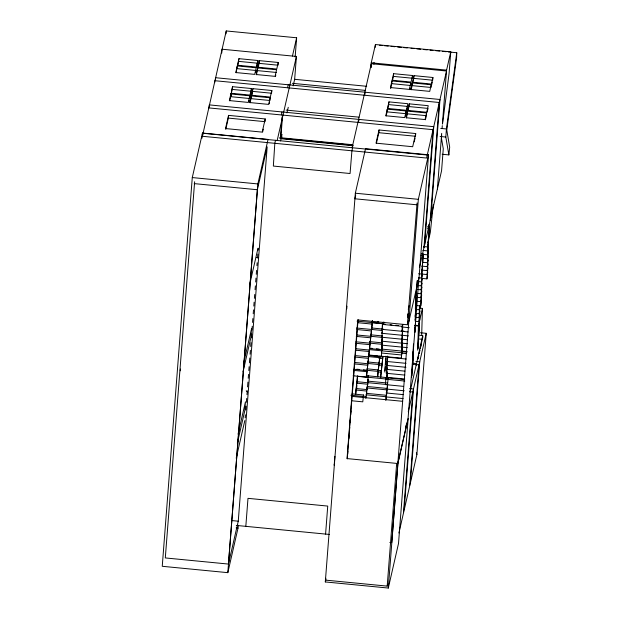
<?xml version="1.0" encoding="UTF-8"?>
<svg xmlns="http://www.w3.org/2000/svg" width="619" height="619" viewBox="0 0 619 619"><rect width="100%" height="100%" fill="white"/><g stroke="black" fill="none" stroke-linecap="round" stroke-linejoin="round"><path stroke-width="0.93" d="M417.724 350.207L418.413 326.043L422.444 308.417L419.566 308.138M421.686 335.32L422.444 308.417M448.187 51.903L456.752 52.731L456.613 57.521L446.786 130.114L449.688 147.121L448.86 154.905L442.198 154.255M227.815 572.66L257.852 183.936L268.042 139.414L202.475 133.054L192.277 177.568L162.248 566.292L227.815 572.66L238.013 528.139L238.238 525.252M194.637 181.746L165.296 557.936L228.442 564.064L238.261 521.198L267.176 146.865L257.357 189.739L228.442 564.064M180.284 370.796L180.423 369.009M201.964 138.176L226.229 30.95L296.633 37.782L295.155 56.925M202.32 134.973L202.475 133.054M202.645 135.174L202.8 133.247L427.265 155.029M209.145 106.808L209.292 104.89L433.757 126.671L424.649 244.629M214.685 82.636L214.832 80.71L439.297 102.499L430.182 220.449M215.366 79.634L215.52 77.708L439.985 99.489L430.87 217.447M221.741 53.072L222.043 49.218L296.424 56.437L294.659 79.302L293.158 85.84M226.005 33.821L226.229 30.95M228.334 118.097L228.543 115.382L265.218 118.941L265.009 121.657L228.334 118.097L225.749 129.394M230.663 96.672L230.872 93.956L249.797 95.798L249.589 98.514L230.663 96.672L229.711 100.812M232.535 86.699L230.825 95.976L232.535 86.699L251.461 88.532L251.322 90.343M236.133 72.779L237.294 65.931L256.22 67.765L254.703 74.381L235.777 72.547L237.294 65.931M237.882 65.127L238.957 58.666L257.883 60.5L256.815 66.968M251.028 98.653L251.237 95.937L270.17 97.771L269.954 100.487L251.028 98.653L250.084 102.785M252.9 88.672L251.19 97.949L252.9 88.672L271.834 90.513L271.695 92.324M256.498 74.76L257.659 67.904L276.585 69.746L275.068 76.361L256.142 74.52L257.659 67.904M259.113 63.355L259.322 60.639L278.248 62.48L278.039 65.196L259.113 63.355L258.038 68.044M245.186 417.724L245.41 414.831M245.782 410.018L246.076 406.172M246.377 402.319L246.672 398.466M246.973 394.62L247.267 390.767M247.561 386.914L247.94 382.101M248.234 378.255L248.529 374.402M248.83 370.549L249.124 366.703M249.426 362.85L249.797 358.037M250.091 354.184L250.393 350.339M250.687 346.485L250.989 342.632M251.36 337.819L251.654 333.974M251.956 330.12L252.25 326.267M252.544 322.422L252.846 318.568M253.217 313.756L253.511 309.902M253.813 306.057L254.107 302.204M254.409 298.35L254.703 294.505M255.074 289.692L255.376 285.839M255.67 281.985L255.972 278.14M256.266 274.287L256.56 270.433M256.939 265.621L257.156 262.735M257.527 257.922L257.829 254.069M258.123 250.223L258.278 248.296M245.82 526.343L247.987 498.341L327.737 506.079L325.579 534.089M281.823 119.181L280.322 138.671L281.003 135.669L282.442 117.099M334.887 456.358L334.198 465.264L334.616 463.407M388.306 588.05L397.971 462.958L408.169 418.436L398.504 543.528L388.306 588.05L325.308 581.937L355.337 193.213L365.535 148.692L428.534 154.804L419.086 277.103L408.78 321.903L391.734 542.639L389.823 542.453M346.764 308.858L346.973 306.181M370.874 67.626L371.245 62.805L375.431 44.537L450.764 51.849L449.092 73.452L442.539 123.885M371.052 67.517L371.346 63.711L446.508 71.007L426.576 158.038L202.111 136.25M373.907 64.26L374.054 62.38M375.215 47.354L375.431 44.537M347.228 458.888L352.056 396.392L402.652 401.305M347.677 454.199L347.893 451.321M348.265 446.508L348.489 443.622M348.861 438.817L349.085 435.931M349.534 430.166L349.75 427.28M350.122 422.475L350.346 419.589M350.718 414.784L351.019 410.939M351.313 407.093L351.607 403.248M352.203 395.549L358.076 319.597M355.538 394.504L357.387 376.298L367.825 377.311M355.801 393.947L356.97 381.699L368.359 382.805M356.652 388.384L356.869 385.49M357.093 382.604L357.612 375.872M378.82 132.698L379.029 129.982L415.705 133.542L415.496 136.257L378.82 132.698L376.445 143.059M352.134 393.877L363.523 394.984L362.773 401.839L351.383 400.733M363.314 397.684L363.523 394.984M366.425 377.072L372.336 322.631L366.425 377.072L353.139 375.779M387.068 111.853L387.285 109.137L406.211 110.979L406.002 113.695L387.068 111.853L386.124 115.993M387.301 110.252L388.949 101.88L407.875 103.713L406.374 110.275L387.44 108.441M365.844 398.396L366.788 391.889M387.448 110.213L388.949 101.88M366.316 395.146L367.206 386.496L387.138 388.43M366.928 390.094L367.957 379.64M372.305 320.797L372.158 322.661L383.695 323.783L383.834 321.919M387.486 384.585L367.554 382.65L368.305 375.795L368.166 377.598M372.243 322.623L372.383 320.758M367.539 385.041L368.026 379.393M391.742 83.65L391.951 80.942L410.877 82.776L410.668 85.492L391.742 83.65L390.604 88.618M393.405 76.392L393.614 73.676L412.54 75.51L412.331 78.226L393.405 76.392L392.33 81.074M377.938 323.226L378.062 321.362M378.062 371.377L377.644 376.778L379.896 356.219L378.062 371.377L366.672 370.27M382.503 322.545L382.356 324.402L402.288 326.337L402.721 324.441L401.553 351.019L402.218 348.11L401.274 358.153L368.97 355.02M382.457 323.961L382.039 329.354L401.971 331.289L402.636 328.387L401.638 347.073L402.304 344.172L401.468 354.966L381.536 353.031M408.439 335.885L381.962 333.301L382.302 328.805M382.441 327.002L382.72 323.404M407.41 339.738L381.877 337.247L382.225 332.751M407.325 343.684L381.791 341.193L382.209 335.8L381.877 337.247M407.24 347.623L381.706 345.139L382.263 337.943M407.155 351.569L381.621 349.085L382.248 340.992M381.343 356.219L382.233 344.032M381.938 350.679L382.256 346.145M382.859 357.024L380.608 377.575L382.859 357.024L380.012 356.745M384.709 372.019L385.931 356.188M385.041 370.564L385.328 366.843M385.544 364.049L385.977 358.463M386.202 373.242L387.471 356.095M404.184 379.509L386.155 377.752L385.823 379.207L385.405 384.608L403.433 386.357M387.316 360.947L386.968 365.442L405.948 367.284M387.664 356.443L387.37 363.09M404.919 371.137L386.883 369.388L387.231 364.893M404.834 375.083L386.798 373.334L387.215 367.934L386.883 369.388M404.749 379.029L386.713 377.281L387.13 371.88L386.798 373.334M386.906 377.629L387.185 374.031M406.49 117.966L407.65 111.118L426.576 112.952L426.437 114.763M385.776 400.331L388.237 377.729L366.262 375.671M386.039 399.781L387.68 384.275M408.246 110.321L409.314 103.853L428.24 105.694L426.739 112.256L407.813 110.414L409.314 103.853M412.107 85.631L412.316 82.915L431.242 84.749L431.033 87.465L412.107 85.631L411.155 89.77M413.771 78.365L413.979 75.65L432.905 77.491L432.696 80.207L413.771 78.365L412.695 83.054M401.971 331.289L402.435 324.48M401.274 358.153L402.017 351.306M407.581 316.557L407.782 313.879M325.818 578.254L325.393 580.111L387.192 586.116L396.671 463.399L347.042 458.586L357.751 319.938L407.379 324.758L408.231 321.037M407.379 324.758L417.074 202.924M408.888 321.625L418.336 199.326L428.534 154.804M405.793 427.056L405.94 425.137M413.477 344.025L412.68 360.018L413.345 357.109L411.906 375.733M413.113 351.569L412.765 356.072L413.43 353.163L411.573 377.188M418.978 277.382L408.06 418.715L397.862 463.236M415.194 327.18L414.776 332.581L415.527 325.726L414.947 328.263M415.279 326.809L415.867 313.516L415.194 316.425L416.03 305.624L415.364 308.533L416.2 297.731L415.535 300.641L417.307 280.562L415.45 304.587L416.115 301.677L415.117 320.371L415.782 317.462M421.369 253.767L423.264 253.952L421.33 281.924L418.483 281.645M418.568 277.699L421.415 277.977L423.264 253.952M403.487 512.656L412.803 391.989L409.933 391.711M423.961 247.631L433.068 129.673L208.603 107.892M416.417 309.531L419.264 309.81L419.612 305.306M418.398 285.591L421.245 285.87L422.081 275.068L421.415 277.977M415.38 313.384L419.179 313.756L419.806 305.654M404.168 509.654L413.492 388.987L409.662 388.608M415.303 317.33L419.094 317.702L419.93 306.9L419.264 309.81M417.361 289.444L421.16 289.816L421.996 279.014L421.33 281.924M417.276 293.391L421.075 293.762L421.91 282.96L421.245 285.87M415.217 321.276L419.009 321.648L419.844 310.846L419.179 313.756M417.191 297.337L420.99 297.708L421.825 286.907L421.16 289.816M415.132 325.223L418.924 325.586L419.759 314.792L419.094 317.702M417.113 301.283L420.905 301.646L421.74 290.853L421.075 293.762M416.146 365.411L422.7 335.575L419.814 335.297M415.991 305.507L420.734 305.972L421.152 300.571M421.237 300.2L421.655 294.799L420.99 297.708M417.794 348.791L419.674 318.739L419.009 321.648M418.057 348.273L419.589 322.685L418.924 325.586M423.907 246.571L427.698 246.942L429.47 226.864L427.574 226.678M422.87 250.424L427.613 250.888L429.47 226.864M409.708 485.474L419.032 364.808L412.324 364.158M422.785 254.37L427.536 254.835L428.363 244.033L427.698 246.942M422.7 258.316L427.45 258.781L428.278 247.979L427.613 250.888M422.615 262.263L427.365 262.727L428.201 251.925L427.536 254.835M410.397 482.472L419.721 361.806L415.883 361.434M421.585 266.116L427.28 266.665L428.116 255.871L427.45 258.781M421.5 270.062L427.195 270.611L428.031 259.818L427.365 262.727M418.645 273.753L427.11 274.557L427.946 263.764L427.28 266.665M421.245 278.326L426.94 278.883L427.358 273.482M427.443 273.111L427.861 267.71L427.195 270.611M422.553 337.448L422.7 335.575M398.915 532.982L416.881 454.555L426.243 333.316L420.463 332.759M437.393 188.957L441.695 133.34M442.067 128.543L442.283 125.665M442.423 123.908L446.578 70.117L450.764 51.849M441.664 135.252L441.44 138.091L443.274 148.8L441.579 170.689L419.434 267.385M448.86 154.905L445.812 137.039L446.438 128.961L456.752 52.731M428.735 227.142L429.037 224.279M433.277 204.781L430.321 232.396L427.984 242.602M230.872 93.956L229.355 100.58L248.281 102.414L249.797 95.798M238.957 58.666L237.448 65.227L256.382 67.061L257.883 60.5M228.543 115.382L225.525 128.559L262.201 132.118L265.218 118.941M251.461 88.532L249.96 95.094L231.034 93.26M248.83 101.818L249.209 100.17M250.177 95.937L251.035 92.185M255.632 72.137L256.011 70.481L237.077 68.639M251.237 95.937L249.72 102.553L268.654 104.394L270.17 97.771M259.322 60.639L257.821 67.2L276.747 69.042L278.248 62.48M271.834 90.513L270.325 97.075L251.399 95.233M262.634 132.009L263.284 129.185M269.203 103.799L269.582 102.143M275.432 76.594L275.811 74.938M292.447 56.05L296.633 37.782M281.312 114.948L282.001 111.946M287.541 87.766L288.23 84.764M275.509 140.304L274.821 143.306L273.343 166.062L350.068 173.513L351.917 150.788L352.606 147.786M281.893 118.252L282.241 116.751M277.18 140.467L296.424 56.437M280.546 140.923L282.04 134.393M286.961 112.913L288.245 107.311M281.877 136.52L281.366 138.772L353.379 145.767M249.805 283.982L257.991 248.25M243.491 363.918L251.554 328.697L250.865 337.61L243.012 371.895M238.029 434.252L245.464 401.816L244.776 410.722L237.34 443.158M236.21 458.199L244.822 420.587M352.103 147.74L371.346 63.711M358.409 122.43L359.097 119.428M364.63 95.249L365.318 92.246M355.701 195.07L354.849 198.784L416.649 204.781M379.029 129.982L376.012 143.167L412.687 146.726L415.705 133.542M391.951 80.942L390.434 87.558L409.36 89.391L410.877 82.776M393.614 73.676L392.106 80.238L411.039 82.072L412.54 75.51M387.285 109.137L385.769 115.761L404.694 117.595L406.211 110.979M409.724 89.623L410.103 87.975M412.316 82.915L410.799 89.531L429.733 91.372L431.242 84.749M413.979 75.65L412.478 82.211L431.404 84.052L432.905 77.491M405.43 116.171L405.809 114.523M406.807 110.182L407.666 106.429L388.732 104.596M407.65 111.118L406.134 117.734L425.06 119.575L426.576 112.952M414.196 141.906L415.063 138.145M431.629 84.888L432.271 82.079M425.423 119.807L426.181 116.496M427.172 112.155L428.031 108.41L409.105 106.569M367.554 382.65L367.887 381.196M381.962 333.301L382.294 331.854M325.308 581.937L325.942 579.152M381.791 341.193L382.124 339.738M381.706 345.139L382.039 343.684M381.621 349.085L382.287 346.176M381.73 350.818L382.093 349.371M386.713 377.281L387.045 375.826M408.269 309.392L409.12 305.685M407.797 317.369L408.641 313.663M408.873 318.251L409.298 316.394M401.468 354.966L401.801 353.511M420.905 301.646L421.485 299.116L420.734 305.972M427.11 274.557L427.69 272.027L426.94 278.883M410.026 391.974L416.425 364.011M417.786 359.09L418.637 355.352M419.063 353.488L419.922 349.75M420.347 347.886L422.916 336.682M417.926 358.888L418.777 355.159M419.202 353.294L419.844 350.501M420.27 348.636L421.129 344.907M408.285 411.743L426.243 333.316M387.192 586.116L387.618 584.251M379.617 45.249L382.472 45.527M384.376 45.705L388.19 46.077M391.046 46.355L394.852 46.727M397.715 47.005L401.522 47.369M403.426 47.555L407.232 47.926M411.047 48.297L413.902 48.576M416.757 48.855L420.564 49.218M423.427 49.497L427.234 49.868M430.089 50.147L432.944 50.425M435.807 50.704L439.614 51.068M442.469 51.346L446.276 51.717M371.245 62.805L446.578 70.117M238.741 61.382L257.674 63.215M257.45 70.62L276.376 72.454M294.659 79.302L366.696 86.296M292.385 83.317L365.218 90.389M232.326 89.415L251.252 91.248M252.691 91.388L271.617 93.229M407.441 113.834L426.367 115.668M286.102 110.089L358.981 117.161M440.72 128.404L446.438 128.961M440.101 136.49L445.812 137.039M279.842 137.666L352.729 144.738M279.827 138.153L352.66 145.217M355.337 193.213L418.336 199.326M192.277 177.568L257.852 183.936M194.211 183.611L257.357 189.739M427.242 228.132L429.137 228.31M421.036 255.221L422.932 255.407M256.297 257.535L258.216 257.721M414.568 325.671L418.413 326.043M357.055 321.145L382.743 323.605M383.409 324.054L385.304 324.232M390.055 324.696L391.951 324.882M395.75 325.246L398.59 325.524M357.767 322.7L372.004 324.085M401.661 326.971L409.252 327.706M371.887 327.993L383.277 329.091M401.971 330.917L403.867 331.103M402.435 331.382L408.13 331.939M356.405 328.008L381.993 330.453M357.016 329.556L371.253 330.933M419.527 339.034L422.406 339.313M371.137 334.84L382.527 335.947M356.606 334.956L382.194 337.401M356.265 336.403L370.502 337.788M369.435 341.603L381.776 342.802M382.395 344.342L355.855 341.804M355.523 343.259L369.752 344.644M369.721 348.164L372.568 348.443M376.367 348.814L379.215 349.085M369.636 348.543L381.977 349.743M401.259 351.615L406.954 352.165M369.388 349.619L401.685 352.753M356.049 348.752L369.342 350.037M401.878 353.163L406.621 353.619M355.716 350.207L369.009 351.491M373.257 355.577L377.048 355.948M387.223 357.178L406.203 359.02M368.421 355.492L379.811 356.598M368.173 356.567L379.563 357.674M355.298 355.6L368.591 356.892M378.727 358.107L382.527 358.471M354.966 357.055L368.259 358.347M412.455 363.167L416.293 363.539M387.053 361.496L406.033 363.338M367.756 361.968L379.145 363.074M378.31 363.508L382.109 363.871M367.423 363.423L378.813 364.529M354.548 362.455L367.841 363.748M378.929 365.048L381.776 365.326M354.215 363.91L367.508 365.195M367.005 368.823L378.395 369.922M377.559 370.355L381.358 370.727M356.737 369.203L359.585 369.481M363.376 369.845L366.224 370.123M353.805 369.303L367.09 370.595M378.178 371.903L381.025 372.181M353.557 370.379L366.843 371.671M367.972 377.25L387.904 379.184M385.823 379.207L404.803 381.049M367.624 381.095L387.556 383.029M356.637 383.146L368.026 384.252M386.179 389.018L404.215 390.775M366.874 387.943L386.805 389.877M356.219 388.546L367.609 389.653M355.886 390.001L366.324 391.015M386.094 392.964L403.178 394.628M366.456 393.344L386.388 395.278M366.123 394.798L386.055 396.733M386.016 396.911L403.093 398.574M363.059 396.137L365.906 396.415M350.849 395.239L363.191 396.439M231.56 520.548L238.261 521.198M236.303 525.423L329.385 534.452M236.118 527.953L238.013 528.139M416.363 452.729L416.873 454.586M247.499 391.881A86.753 80.718 12.9 0 1 246.223 390.844"/></g></svg>
